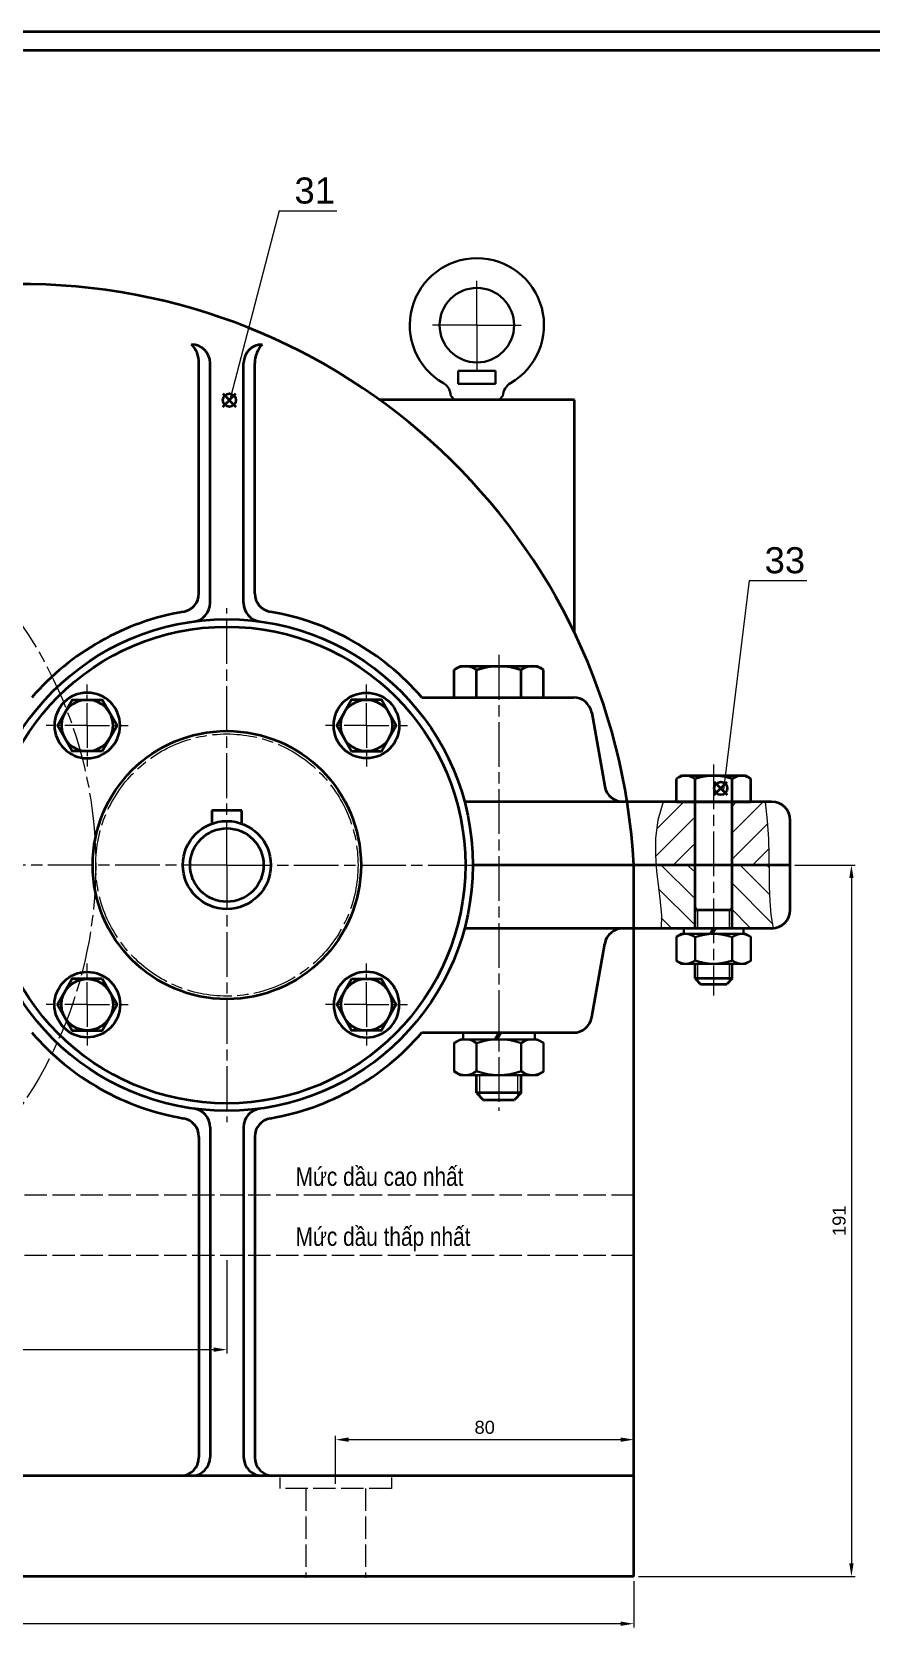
# Model space of a CAD drawing. Header units: millimetres. Extents: x 4028 to 8898, y 4975 to 5816.
# Drawn here: x 5818.6 to 6043.8, y 5387.4 to 5815.9 of the extents above; entities that cross this region are included whole.
import ezdxf

# ---------------------------------------------------------------- set-up
doc = ezdxf.new("R2010")
doc.units = ezdxf.units.MM
for name, pattern in [('AM_ISO02W050', [7.5, 6, -1.5]), ('AM_ISO08W050', [18, 12, -1.5, 3, -1.5]), ('AM_ISO08W050x2', [9, 6, -0.75, 1.5, -0.75]), ('CENTER', [50.8, 31.75, -6.35, 6.35, -6.35])]:
    doc.linetypes.add(name, pattern=pattern)
doc.layers.get('0').update_dxf_attribs({"lineweight": 35})
for name, color, linetype, lineweight in [('AM_12', 7, 'Continuous', 35), ('AM_3', 6, 'AM_ISO02W050', 13), ('AM_4', 3, 'Continuous', 13), ('AM_5', 3, 'Continuous', 13), ('AM_7', 4, 'AM_ISO08W050', 13), ('AM_8', 1, 'Continuous', 13), ('Dim', 2, 'Continuous', 9), ('dttam', 1, 'CENTER', 13), ('net dam', 7, 'Continuous', 30), ('net manh', 2, 'Continuous', 13)]:
    doc.layers.add(name, color=color, linetype=linetype, lineweight=lineweight)
doc.styles.get("Standard").update_dxf_attribs({"font": 'arial.ttf'})
doc.styles.add('tieu de', font='arial.ttf', dxfattribs={"width": 0.8})
doc.dimstyles.new('AM_ISO$0', dxfattribs={"dimtxt": 3.5, "dimasz": 3.5, "dimexe": 1, "dimexo": 1.25, "dimgap": 1.5, "dimtad": 1, "dimtoh": 1, "dimdsep": 46, "dimtxsty": 'Standard', "dimcen": 0, "dimclrd": 256, "dimclre": 256, "dimclrt": 2, "dimadec": 0, "dimazin": 2, "dimtp": 0.1, "dimtm": 0.1, "dimtfac": 0.71, "dimtmove": 1, "dimatfit": 3, "dimfxl": 1, "dimlwd": -1, "dimlwe": -1, "dimarcsym": 2})
pattern_1 = [(45, (3896.0873, 2620.7555), (-3.535534, 3.535534), [])]

# ---------------------------------------------------------------- blocks, each defined once
blk = doc.blocks.new('1')
for p, q in [((1212.15, 3034.27), (1210.46, 3033.3)), ((1210.46, 3025.87), (1210.46, 3033.3)), ((1212.15, 3034.27), (1232.77, 3034.27)), ((1212.15, 3034.27), (1232.77, 3034.27)), ((1216.46, 3025.87), (1216.46, 3033.24)), ((1228.46, 3025.87), (1228.46, 3033.24)), ((1232.77, 3034.27), (1234.46, 3033.3)), ((1234.46, 3025.87), (1234.46, 3033.3)), ((1234.46, 3026.85), (1234.46, 3033.3)), ((1210.46, 3025.87), (1234.46, 3025.87))]:
    blk.add_line(p, q)
for centre, radius, start, end in [((1213.46, 3029.39), 4.89, 52.1211, 127.8789), ((1222.46, 3016.27), 18, 70.5288, 109.4712), ((1231.46, 3029.39), 4.89, 52.1211, 127.8789)]:
    blk.add_arc(centre, radius, start, end)
blk = doc.blocks.new('đệm tròn')
for p, q in [((-1.5, 8), (0, 8)), ((-1.5, 8), (-1.5, 0.9)), ((0, 0), (0, 8)), ((-1.5, 0.9), (0, 0)), ((-1.5, 0.4), (0, -0.5)), ((-1.5, 0.4), (-1.5, -8)), ((0, -8), (0, -0.5)), ((-1.5, -8), (0, -8))]:
    blk.add_line(p, q)
blk = doc.blocks.new('đai ốc')
for p, q in [((-8, 8.59), (-7.19, 10)), ((-8, 8.59), (-8, -8.59)), ((-7.19, 10), (-0.81, 10)), ((0, 8.59), (-0.81, 10)), ((0, 8.59), (0, -8.59)), ((-7.14, 5), (-0.86, 5)), ((-7.14, -5), (-0.86, -5)), ((-8, -8.59), (-7.19, -10)), ((-7.19, -10), (-0.81, -10)), ((0, -8.59), (-0.81, -10))]:
    blk.add_line(p, q)
for centre, radius, start, end in [((-3.93, 7.5), 4.07, 142.1211, 217.8789), ((-4.07, 7.5), 4.07, 322.1211, 37.8789), ((7, 0), 15, 160.5288, 199.4712), ((-15, 0), 15, 340.5288, 19.4712), ((-3.93, -7.5), 4.07, 142.1211, 217.8789), ((-4.07, -7.5), 4.07, 322.1211, 37.8789)]:
    blk.add_arc(centre, radius, start, end)
blk = doc.blocks.new('2')
for p, q in [((1216.46, 2919.67), (1216.46, 2924.47)), ((1228.46, 2919.67), (1228.46, 2924.47)), ((1216.46, 2919.67), (1218.26, 2917.87)), ((1228.46, 2919.67), (1216.46, 2919.67)), ((1228.46, 2919.67), (1226.66, 2917.87)), ((1218.26, 2917.87), (1226.66, 2917.87))]:
    blk.add_line(p, q)
at = {"layer": 'dttam'}
for p, q in [((1217.36, 2918.77), (1217.36, 2924.47)), ((1227.56, 2918.77), (1227.56, 2924.47))]:
    blk.add_line(p, q, dxfattribs=at)
at = {"layer": 'net dam', "xscale": 1.199999999999891, "yscale": 1.199999999999891, "zscale": 1.199999999999891, "rotation": 90.00000000000001}
for name, p in [('đệm tròn', (1222.46, 2935.87)), ('đai ốc', (1222.46, 2934.07))]:
    blk.add_blockref(name, p, dxfattribs=at)
blk = doc.blocks.new('bl2')
for p, q in [((755.38, 2697.19), (761.57, 2697.19)), ((755.38, 2697.19), (755.38, 2677.19)), ((762.38, 2695.78), (761.57, 2697.19)), ((762.38, 2695.78), (762.38, 2678.6)), ((762.38, 2695.78), (762.38, 2678.6)), ((707.88, 2692.19), (706.38, 2690.69)), ((707.88, 2692.19), (711.88, 2692.19)), ((707.88, 2682.19), (707.88, 2692.19)), ((721.38, 2692.19), (755.38, 2692.19)), ((726.38, 2692.19), (726.38, 2682.19)), ((755.38, 2692.19), (761.52, 2692.19)), ((706.38, 2690.69), (706.38, 2683.69)), ((707.88, 2682.19), (706.38, 2683.69)), ((707.88, 2682.19), (711.88, 2682.19)), ((721.38, 2682.19), (755.38, 2682.19)), ((755.38, 2682.19), (761.52, 2682.19)), ((762.38, 2678.6), (761.57, 2677.19)), ((755.38, 2677.19), (761.57, 2677.19)), ((756.19, 2677.19), (761.57, 2677.19))]:
    blk.add_line(p, q)
for centre, radius, start, end in [((758.31, 2694.69), 4.07, 322.1211, 37.8789), ((747.38, 2687.19), 15, 340.5288, 19.4712), ((758.31, 2679.69), 4.07, 322.1211, 37.8789)]:
    blk.add_arc(centre, radius, start, end)
at = {"layer": 'dttam'}
for p, q in [((726.38, 2691.44), (727.13, 2692.19)), ((707.13, 2691.44), (711.88, 2691.44)), ((721.38, 2691.44), (726.38, 2691.44)), ((707.13, 2682.94), (711.88, 2682.94)), ((721.38, 2682.94), (726.38, 2682.94)), ((726.38, 2682.94), (727.13, 2682.19))]:
    blk.add_line(p, q, dxfattribs=at)
at = {"layer": 'net dam'}
for name, p in [('đai ốc', (719.88, 2687.19)), ('đệm tròn', (721.38, 2687.19))]:
    blk.add_blockref(name, p, dxfattribs=at)
blk = doc.blocks.new('dsfeer')
blk.add_lwpolyline([(0, 10), (-8.66, 5), (-8.66, -5), (0, -10), (8.66, -5), (8.66, 5)], close=True)
blk.add_circle((0, 0), 8.66)
blk = doc.blocks.new('bulongnapo')
blk.add_circle((1649.87, 3039.49), 8.8)
at = {"xscale": 0.8000000000001455, "yscale": 0.8000000000001455, "zscale": 0.8000000000001455}
blk.add_blockref('dsfeer', (1649.87, 3039.49), dxfattribs=at)
blk = doc.blocks.new('dsfdsfe')
at = {"layer": 'AM_7'}
for q in [(0, 11.88), (-11.88, 0), (11.88, 0), (0, -11.88)]:
    blk.add_line((0, 0), q, dxfattribs=at)
at = {"layer": 'net dam'}
for p, q in [((-5.01, -12.25), (-5, -15.75)), ((0, -12.25), (-5.01, -12.25)), ((0, -12.25), (5.01, -12.25)), ((5.01, -12.25), (5, -15.75)), ((0, -15.75), (-5, -15.75)), ((0, -15.75), (5, -15.75)), ((-6, -20), (-7, -19)), ((-6, -20), (6, -20)), ((6, -20), (7, -19))]:
    blk.add_line(p, q, dxfattribs=at)
blk.add_circle((0, 0), 10, dxfattribs=at)
for centre, radius, start, end in [((0, 0), 18, 300, 240), ((-11, -19.05), 4, 0.7579, 60), ((11, -19.05), 4, 120, 179.2421)]:
    blk.add_arc(centre, radius, start, end, dxfattribs=at)
blk = doc.blocks.new('ƯỀWR')
for p, q in [((8353.71, 5379.21), (8353.71, 5376.21)), ((8383.71, 5379.21), (8383.71, 5376.21)), ((8353.71, 5376.21), (8383.71, 5376.21)), ((8360.71, 5376.21), (8360.71, 5352.21)), ((8376.71, 5376.21), (8376.71, 5352.21))]:
    blk.add_line(p, q)
blk = doc.blocks.new('*S101')
at = {"layer": 'AM_12', "color": 4}
for p, q in [((1983.79, 3027.76), (1987.29, 3031.26)), ((1983.79, 3031.26), (1987.29, 3027.76))]:
    blk.add_line(p, q, dxfattribs=at)
blk.add_circle((1985.54, 3029.51), 1.75, dxfattribs=at)
blk = doc.blocks.new('*S103')
at = {"layer": 'AM_12', "color": 4}
for p, q in [((2115.67, 2923.5), (2119.17, 2927)), ((2115.67, 2927), (2119.17, 2923.5))]:
    blk.add_line(p, q, dxfattribs=at)
blk.add_circle((2117.42, 2925.25), 1.75, dxfattribs=at)
blk = doc.blocks.new('*S139')
at = {"layer": 'AM_5'}
for q in [(1986.45, 3032.61), (2014.35, 3080.36)]:
    blk.add_line((1998.87, 3080.36), q, dxfattribs=at)
at = {"layer": 'AM_5', "linetype": 'Continuous'}
blk.add_line((1986.45, 3032.61), (1985.57, 3029.22), dxfattribs=at)
at = {"layer": 'AM_5', "color": 30, "insert": (2008.45, 3082.2), "char_height": 7, "attachment_point": 8}
blk.add_mtext('31', dxfattribs=at)
blk = doc.blocks.new('*S140')
at = {"layer": 'AM_5'}
for q in [(2118.59, 2928.42), (2140.51, 2981.09)]:
    blk.add_line((2125.03, 2981.09), q, dxfattribs=at)
at = {"layer": 'AM_5', "linetype": 'Continuous'}
blk.add_line((2118.59, 2928.42), (2118.16, 2924.95), dxfattribs=at)
at = {"layer": 'AM_5', "color": 30, "insert": (2134.61, 2982.93), "char_height": 7, "attachment_point": 8}
blk.add_mtext('33', dxfattribs=at)
blk = doc.blocks.new('*D143')
at = {"layer": 'Defpoints', "color": 0, "transparency": 16777216}
for p in [(5379.95, 5401.24), (5980.15, 5401.24), (5379.95, 5388.54)]:
    blk.add_point(p, dxfattribs=at)
at = {"layer": 'Dim', "linetype": 'ByBlock', "transparency": 16777216}
for p, q in [((5379.95, 5399.99), (5379.95, 5387.54)), ((5980.15, 5399.99), (5980.15, 5387.54)), ((5976.65, 5388.54), (5383.45, 5388.54))]:
    blk.add_line(p, q, dxfattribs=at)
at = {"layer": 'Dim', "transparency": 16777216}
for points in [[(5383.45, 5389.12), (5383.45, 5387.95), (5379.95, 5388.54)], [(5976.65, 5389.12), (5976.65, 5387.95), (5980.15, 5388.54)]]:
    blk.add_solid(points, dxfattribs=at)
at = {"layer": 'Dim', "color": 2, "transparency": 16777216, "insert": (5680.05, 5391.82), "char_height": 3.5, "attachment_point": 5}
blk.add_mtext('600', dxfattribs=at)
blk = doc.blocks.new('*D144')
at = {"layer": 'Defpoints', "color": 0, "transparency": 16777216}
for p in [(5980.15, 5437.96), (5900.15, 5424.83), (5980.15, 5424.83)]:
    blk.add_point(p, dxfattribs=at)
at = {"layer": 'Dim', "linetype": 'ByBlock', "transparency": 16777216}
for p, q in [((5900.15, 5426.08), (5900.15, 5438.96)), ((5980.15, 5426.08), (5980.15, 5438.96)), ((5903.65, 5437.96), (5976.65, 5437.96))]:
    blk.add_line(p, q, dxfattribs=at)
at = {"layer": 'Dim', "transparency": 16777216}
for points in [[(5903.65, 5438.55), (5903.65, 5437.38), (5900.15, 5437.96)], [(5976.65, 5438.55), (5976.65, 5437.38), (5980.15, 5437.96)]]:
    blk.add_solid(points, dxfattribs=at)
at = {"layer": 'Dim', "color": 2, "transparency": 16777216, "insert": (5940.15, 5441.25), "char_height": 3.5, "attachment_point": 5}
blk.add_mtext('80', dxfattribs=at)
blk = doc.blocks.new('*D145')
at = {"layer": 'Defpoints', "color": 0, "transparency": 16777216}
for p in [(5720.95, 5487.44), (5870.95, 5487.44), (5870.95, 5462.13)]:
    blk.add_point(p, dxfattribs=at)
at = {"layer": 'Dim', "linetype": 'ByBlock', "transparency": 16777216}
for p, q in [((5720.95, 5486.19), (5720.95, 5461.13)), ((5870.95, 5486.19), (5870.95, 5461.13)), ((5724.45, 5462.13), (5867.45, 5462.13))]:
    blk.add_line(p, q, dxfattribs=at)
at = {"layer": 'Dim', "transparency": 16777216}
for points in [[(5724.45, 5462.71), (5724.45, 5461.54), (5720.95, 5462.13)], [(5867.45, 5462.71), (5867.45, 5461.54), (5870.95, 5462.13)]]:
    blk.add_solid(points, dxfattribs=at)
at = {"layer": 'Dim', "color": 2, "transparency": 16777216, "insert": (5795.95, 5465.41), "char_height": 3.5, "attachment_point": 5}
blk.add_mtext('150', dxfattribs=at)
blk = doc.blocks.new('*D147')
at = {"layer": 'Defpoints', "color": 0, "transparency": 16777216}
for p in [(6022.15, 5592.24), (5980.15, 5401.24), (6038.56, 5401.24)]:
    blk.add_point(p, dxfattribs=at)
at = {"layer": 'Dim', "linetype": 'ByBlock', "transparency": 16777216}
for p, q in [((6023.4, 5592.24), (6039.56, 5592.24)), ((6038.56, 5588.74), (6038.56, 5404.74)), ((5981.4, 5401.24), (6039.56, 5401.24))]:
    blk.add_line(p, q, dxfattribs=at)
at = {"layer": 'Dim', "transparency": 16777216}
for points in [[(6037.98, 5588.74), (6039.14, 5588.74), (6038.56, 5592.24)], [(6037.98, 5404.74), (6039.14, 5404.74), (6038.56, 5401.24)]]:
    blk.add_solid(points, dxfattribs=at)
at = {"layer": 'Dim', "color": 2, "transparency": 16777216, "insert": (6035.27, 5496.74), "char_height": 3.5, "attachment_point": 5, "rotation": 90}
blk.add_mtext('191', dxfattribs=at)

msp = doc.modelspace()

# ---------------------------------------------------------------- hatches: boundary and pattern name
at = {"layer": 'AM_8'}
h = msp.add_hatch(dxfattribs=at)
h.set_pattern_fill('_U', color=256, scale=5, angle=45, style=0, pattern_type=0)
h.set_pattern_definition(pattern_1)
h.paths.add_polyline_path([(5996.154, 5609.242), (5991.154, 5609.242), (5988.004, 5609.242), (5986.63, 5604.282), (5986.006, 5599.491), (5985.945, 5594.886), (5986.133, 5592.242), (5996.154, 5592.242)])
h = msp.add_hatch(dxfattribs=at)
h.set_pattern_fill('_U', color=256, scale=5, angle=45, style=0, pattern_type=0)
h.set_pattern_definition(pattern_1)
h.paths.add_polyline_path([(6016.277, 5599.247), (6015.962, 5604.076), (6015.38, 5609.242), (6006.154, 5609.242), (6006.154, 5592.242), (6016.442, 5592.242), (6016.414, 5594.716)])
h = msp.add_hatch(dxfattribs=at)
h.set_pattern_fill('_U', color=256, scale=5, angle=135, style=0, pattern_type=0)
h.set_pattern_definition([(135, (3896.0873, 2620.7555), (-3.535534, -3.535534), [])])
h.paths.add_polyline_path([(6016.509, 5586.405), (6016.462, 5590.448), (6016.442, 5592.242), (6006.154, 5592.242), (6006.154, 5575.242), (6009.154, 5575.242), (6017.154, 5575.242, 0.0191875), (6017.537, 5575.257), (6016.959, 5578.846), (6016.645, 5582.55)])
h.paths.add_polyline_path([(5996.154, 5592.242), (5986.133, 5592.242), (5986.258, 5590.484), (5986.755, 5586.302), (5987.249, 5582.357), (5987.549, 5578.664), (5987.467, 5575.242), (5996.154, 5575.242)])

# ---------------------------------------------------------------- linework, layer by layer
for p, q in [((5863.454, 5665.179), (5863.454, 5727.042)), ((5866.454, 5662.604), (5866.454, 5727.042)), ((5875.454, 5662.604), (5875.454, 5727.042)), ((5878.454, 5665.179), (5878.454, 5727.042)), ((5964.236, 5717.197), (5911.866, 5717.197)), ((5964.236, 5654.599), (5964.236, 5717.197)), ((5923.261, 5637.242), (5963.954, 5637.242)), ((5968.878, 5633.11), (5972.358, 5613.374)), ((5874.954, 5606.85), (5866.954, 5606.85)), ((5866.954, 5606.85), (5866.954, 5603.351)), ((5874.954, 5603.351), (5874.954, 5606.85)), ((6017.154, 5609.242), (5934.727, 5609.242)), ((6022.154, 5580.242), (6022.154, 5604.242)), ((6022.154, 5592.242), (5936.954, 5592.242)), ((5980.154, 5401.242), (5980.154, 5592.242)), ((6017.154, 5575.242), (5934.727, 5575.242)), ((5968.878, 5551.374), (5972.358, 5571.11)), ((5923.261, 5547.242), (5963.954, 5547.242)), ((5866.454, 5521.88), (5866.454, 5433.242)), ((5875.454, 5521.88), (5875.454, 5433.242)), ((5863.454, 5519.305), (5863.454, 5433.242)), ((5878.454, 5519.305), (5878.454, 5433.242)), ((5980.154, 5428.242), (5486.258, 5428.242)), ((5980.154, 5401.242), (5379.954, 5401.242))]:
    msp.add_line(p, q)
for points in [[(5296.848, 4974.94), (6485.848, 4974.94), (6485.848, 5815.94), (5296.848, 5815.94)], [(5316.848, 4979.94), (6480.848, 4979.94), (6480.848, 5810.94), (5316.848, 5810.94)]]:
    msp.add_lwpolyline(points, close=True)
for radius in [66, 64, 36, 11.808, 9.864]:
    msp.add_circle((5870.954, 5592.242), radius)
for centre, radius, start, end in [((5815.58, 5583.439), 164.809, 3.06179, 90.49581), ((5861.454, 5727.042), 5, 0, 90), ((5856.419, 5727.128), 7.036, 359.30141, 44.30141), ((5880.454, 5727.042), 5, 90, 180), ((5885.49, 5727.128), 7.036, 135.69859, 180.69859), ((5858.454, 5665.179), 5, 279.72497, 0), ((5861.454, 5662.604), 5, 277.6894, 0), ((5880.454, 5662.604), 5, 180, 262.3106), ((5883.454, 5665.179), 5, 180, 260.27503), ((5870.954, 5592.242), 69, 99.72497, 139.29429), ((5870.954, 5592.242), 69, 40.70571, 80.27503), ((5963.954, 5632.242), 5, 10, 90), ((5977.282, 5614.242), 5, 190, 270), ((6017.154, 5604.242), 5, 0, 90), ((6017.154, 5580.242), 5, 270, 0), ((5977.282, 5570.242), 5, 90, 170), ((5963.954, 5552.242), 5, 270, 350), ((5870.954, 5592.242), 69, 220.70571, 260.27503), ((5870.954, 5592.242), 69, 279.72497, 319.29429), ((5861.454, 5521.88), 5, 0, 82.3106), ((5880.454, 5521.88), 5, 97.6894, 180), ((5858.454, 5519.305), 5, 0, 80.27503), ((5883.454, 5519.305), 5, 99.72497, 180), ((5858.454, 5433.242), 5, 270, 0), ((5861.454, 5433.242), 5, 270, 0), ((5880.454, 5433.242), 5, 180, 270), ((5883.454, 5433.242), 5, 180, 270)]:
    msp.add_arc(centre, radius, start, end)
at = {"layer": 'AM_3'}
for p, q in [((5980.154, 5503.575), (5363.314, 5503.575)), ((5980.154, 5487.442), (5363.22, 5487.442))]:
    msp.add_line(p, q, dxfattribs=at)
at = {"layer": 'AM_4'}
for points in [[(5988.004, 5609.242), (5986.63, 5604.282), (5986.006, 5599.491), (5985.945, 5594.886), (5986.258, 5590.484), (5986.755, 5586.302), (5987.249, 5582.357), (5987.549, 5578.664), (5987.467, 5575.242)], [(6015.38, 5609.242), (6015.962, 5604.076), (6016.277, 5599.247), (6016.414, 5594.716), (6016.462, 5590.448), (6016.509, 5586.405), (6016.645, 5582.55), (6016.959, 5578.846), (6017.537, 5575.257)]]:
    msp.add_lwpolyline(points, dxfattribs=at)
at = {"layer": 'AM_7'}
for p, q in [((5870.954, 5592.242), (5870.954, 5661.242)), ((5943.954, 5648.642), (5943.954, 5526.242)), ((6001.589, 5619.242), (6001.589, 5557.242)), ((5870.954, 5592.242), (5801.954, 5592.242)), ((5870.954, 5592.242), (5801.954, 5592.242)), ((5870.954, 5592.242), (5969.954, 5592.242)), ((5870.954, 5592.242), (5969.954, 5592.242)), ((5870.954, 5592.242), (5870.954, 5523.242))]:
    msp.add_line(p, q, dxfattribs=at)
at = {"layer": 'AM_7', "linetype": 'AM_ISO08W050x2'}
for p, q in [((5833.478, 5629.719), (5833.478, 5640.719)), ((5908.431, 5629.719), (5908.431, 5640.719)), ((5833.478, 5629.719), (5822.478, 5629.719)), ((5833.478, 5629.719), (5833.478, 5618.719)), ((5833.478, 5629.719), (5844.478, 5629.719)), ((5908.431, 5629.719), (5897.431, 5629.719)), ((5908.431, 5629.719), (5919.431, 5629.719)), ((5908.431, 5629.719), (5908.431, 5618.719)), ((5833.478, 5554.765), (5833.478, 5565.765)), ((5908.431, 5554.765), (5908.431, 5565.765)), ((5833.478, 5554.765), (5822.478, 5554.765)), ((5833.478, 5554.765), (5833.478, 5543.765)), ((5833.478, 5554.765), (5844.478, 5554.765)), ((5908.431, 5554.765), (5897.431, 5554.765)), ((5908.431, 5554.765), (5919.431, 5554.765)), ((5908.431, 5554.765), (5908.431, 5543.765))]:
    msp.add_line(p, q, dxfattribs=at)
at = {"layer": 'AM_7'}
for centre, radius in [((5720.954, 5592.242), 114.8), ((5870.954, 5592.242), 35.2)]:
    msp.add_circle(centre, radius, dxfattribs=at)

# ---------------------------------------------------------------- block references
for name in ['1', '2']:
    msp.add_blockref(name, (4721.497, 2611.369))
at = {"xscale": -1}
for p, rotation in [((2884.908, 7437.058), 210.0000000000001), ((8857.001, 3747.426), 30.00000000000006)]:
    msp.add_blockref('bulongnapo', p, dxfattribs=dict(at, rotation=rotation))
for name, p, rotation in [('bulongnapo', (8857.001, 7437.058), 150), ('bl2', (8688.775, 4853.863), 90), ('bulongnapo', (2884.908, 3747.426), 329.9999999999999)]:
    msp.add_blockref(name, p, dxfattribs=dict(rotation=rotation))
at = {"layer": 'AM_12'}
for name in ['*S101', '*S103']:
    msp.add_blockref(name, (3886.087, 2687.558), dxfattribs=at)
at = {"layer": 'AM_3', "xscale": -1}
msp.add_blockref('ƯỀWR', (14268.862, 48.62), dxfattribs=at)
at = {"layer": 'AM_5'}
for name in ['*S139', '*S140']:
    msp.add_blockref(name, (3886.087, 2687.558), dxfattribs=at)
at = {"layer": 'AM_7', "xscale": -1}
msp.add_blockref('dsfdsfe', (5938.051, 5737.197), dxfattribs=at)

# ---------------------------------------------------------------- texts
at = {"layer": 'net manh', "char_height": 5, "attachment_point": 1, "style": 'tieu de'}
for s, insert in [('{\\fArial|b0|i0|c163|p34;Mức dầu cao nhất}', (5889.402, 5511.101)), ('{\\fArial|b0|i0|c163|p34;Mức dầu thấp nhất}', (5889.402, 5494.994))]:
    msp.add_mtext_dynamic_manual_height_columns(s, width=84.31642, gutter_width=12.5, heights=[0], dxfattribs=dict(at, insert=insert))

# ---------------------------------------------------------------- dimensions: what is measured, and where the dimension line sits
at = {"layer": 'Dim'}
dim = msp.add_linear_dim(base=(6038.561, 5401.242), p1=(6022.154, 5592.242), p2=(5980.154, 5401.242), angle=90, dimstyle='AM_ISO$0', dxfattribs=at)
dim.commit()
dim.dimension.update_dxf_attribs({"geometry": '*D147', "text_midpoint": (6035.274, 5496.742)})
for base, p1, p2, picture, middle in [((5870.954, 5462.126), (5720.954, 5487.442), (5870.954, 5487.442), '*D145', (5795.954, 5465.413)), ((5980.154, 5437.963), (5900.154, 5424.832), (5980.154, 5424.832), '*D144', (5940.154, 5441.25))]:
    dim = msp.add_linear_dim(base=base, p1=p1, p2=p2, dimstyle='AM_ISO$0', dxfattribs=at)
    dim.commit()
    dim.dimension.update_dxf_attribs({"geometry": picture, "text_midpoint": middle})
dim = msp.add_linear_dim(base=(5379.954, 5388.537), p1=(5980.154, 5401.242), p2=(5379.954, 5401.242), text='600', dimstyle='AM_ISO$0', dxfattribs=at)
dim.commit()
dim.dimension.update_dxf_attribs({"geometry": '*D143', "text_midpoint": (5680.054, 5391.824)})

doc.saveas('drawing.dxf')
